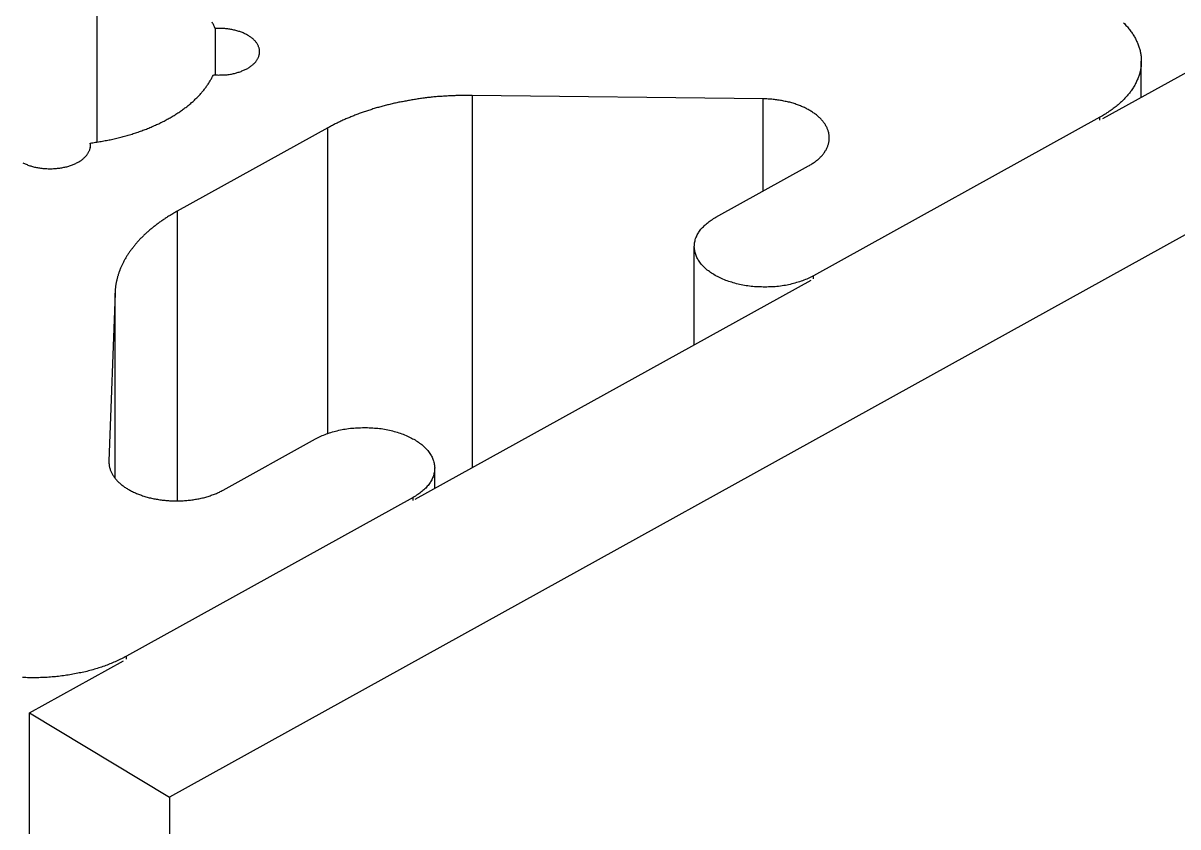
# Model space of a CAD drawing. Extents: x 2.5 to 24.6, y 0.9 to 36.2.
# Drawn here: x 16.164 to 16.878, y 20.446 to 20.943 of the extents above; entities that cross this region are included whole.
import ezdxf

# ---------------------------------------------------------------- set-up
doc = ezdxf.new("R2010")
doc.units = 0
doc.layers.get('0').update_dxf_attribs({"linetype": 'CONTINUOUS'})
doc.layers.add('RAILS', color=254, linetype='CONTINUOUS')

# ---------------------------------------------------------------- blocks, each defined once
blk = doc.blocks.new('A$C41153C96')
at = {"color": 0, "linetype": 'CONTINUOUS', "extrusion": (1e-16, 0.816497, 0.57735)}
for p, q in [((10.00859, 14.33842), (17.64435, 18.56687)), ((17.73088, 18.51479), (9.43143, 13.91881)), ((9.38654, 14.43802), (9.38654, 14.32381)), ((9.45961, 14.39404), (9.45961, 14.36532)), ((10.03226, 14.35153), (10.03226, 14.37382)), ((9.79854, 14.35051), (9.61849, 14.35268)), ((9.61849, 14.35268), (9.61849, 14.12239)), ((9.79854, 14.29355), (9.79854, 14.35051)), ((10.00672, 14.33924), (9.82954, 14.24112)), ((10.00672, 14.33735), (10.00672, 14.33924)), ((9.52935, 14.33261), (9.43618, 14.28102)), ((9.52935, 14.14365), (9.52935, 14.33261)), ((9.3824, 14.32321), (9.3824, 14.32029)), ((9.76932, 14.27737), (9.82654, 14.30906)), ((9.43618, 14.28102), (9.43618, 14.1019)), ((9.75593, 14.1985), (9.75593, 14.25925)), ((9.58335, 14.10293), (9.82814, 14.23849)), ((9.82954, 14.23924), (9.82954, 14.24112)), ((9.39774, 14.23044), (9.39398, 14.12648)), ((9.39774, 14.11599), (9.39774, 14.23044)), ((9.46455, 14.1086), (9.52178, 14.14029)), ((9.39398, 14.12648), (9.39398, 14.12548)), ((9.59539, 14.1096), (9.59539, 14.12217)), ((9.582, 14.10404), (9.40483, 14.00593)), ((9.582, 14.10216), (9.582, 14.10404)), ((9.3449, 13.97089), (9.4029, 14.00301)), ((9.40483, 14.00404), (9.40483, 14.00593)), ((9.3449, 13.97089), (9.43143, 13.91881)), ((9.3449, -0.72605), (9.3449, 13.97089)), ((9.43143, 13.91881), (9.43143, -0.77813))]:
    blk.add_line(p, q, dxfattribs=at)
at = {"color": 0, "linetype": 'CONTINUOUS'}
for points in [[(9.45961, 14.394, 0), (9.45941, 14.3945, 0), (9.45921, 14.395, 0), (9.459, 14.3955, 0), (9.45878, 14.396, 0), (9.45856, 14.3965, 0), (9.45833, 14.3969, 0), (9.45809, 14.3974, 0), (9.45785, 14.3979, 0)], [(10.0213, 14.3976, 0), (10.0218, 14.3971, 0), (10.0223, 14.3966, 0), (10.0228, 14.396, 0), (10.0233, 14.3955, 0), (10.0237, 14.395, 0), (10.0242, 14.3945, 0), (10.0246, 14.3939, 0), (10.025, 14.3934, 0), (10.0254, 14.3929, 0), (10.0258, 14.3923, 0), (10.0262, 14.3918, 0), (10.0266, 14.3912, 0), (10.027, 14.3907, 0), (10.0273, 14.3901, 0), (10.0276, 14.3896, 0), (10.028, 14.389, 0), (10.0283, 14.3885, 0), (10.0286, 14.3879, 0), (10.0289, 14.3873, 0), (10.0292, 14.3868, 0), (10.0294, 14.3862, 0), (10.0297, 14.3856, 0), (10.0299, 14.3851, 0), (10.0302, 14.3845, 0), (10.0304, 14.3839, 0), (10.0306, 14.3833, 0), (10.0308, 14.3828, 0), (10.031, 14.3822, 0), (10.0312, 14.3816, 0), (10.0313, 14.381, 0), (10.0315, 14.3804, 0), (10.0316, 14.3799, 0), (10.0317, 14.3793, 0), (10.0318, 14.3787, 0), (10.0319, 14.3781, 0), (10.032, 14.3775, 0), (10.0321, 14.3769, 0), (10.0321, 14.3763, 0), (10.0322, 14.3758, 0), (10.0322, 14.3752, 0), (10.0323, 14.3746, 0), (10.0323, 14.374, 0), (10.0323, 14.3734, 0), (10.0322, 14.3728, 0), (10.0322, 14.3722, 0), (10.0322, 14.3716, 0), (10.0321, 14.3711, 0), (10.0321, 14.3705, 0), (10.032, 14.3699, 0), (10.0319, 14.3693, 0), (10.0318, 14.3687, 0), (10.0317, 14.3681, 0), (10.0315, 14.3675, 0), (10.0314, 14.367, 0), (10.0313, 14.3664, 0), (10.0311, 14.3658, 0), (10.0309, 14.3652, 0), (10.0307, 14.3646, 0), (10.0305, 14.3641, 0), (10.0303, 14.3635, 0), (10.0301, 14.3629, 0), (10.0298, 14.3623, 0), (10.0296, 14.3618, 0), (10.0293, 14.3612, 0), (10.0291, 14.3606, 0), (10.0288, 14.3601, 0), (10.0285, 14.3595, 0), (10.0282, 14.359, 0), (10.0278, 14.3584, 0), (10.0275, 14.3578, 0), (10.0272, 14.3573, 0), (10.0268, 14.3567, 0), (10.0264, 14.3562, 0), (10.0261, 14.3556, 0), (10.0257, 14.3551, 0), (10.0253, 14.3546, 0), (10.0249, 14.354, 0), (10.0244, 14.3535, 0), (10.024, 14.353, 0), (10.0235, 14.3524, 0), (10.0231, 14.3519, 0), (10.0226, 14.3514, 0), (10.0221, 14.3509, 0), (10.0216, 14.3504, 0), (10.0211, 14.3498, 0), (10.0206, 14.3493, 0), (10.0201, 14.3488, 0), (10.0195, 14.3483, 0), (10.019, 14.3478, 0), (10.0184, 14.3473, 0), (10.0179, 14.3469, 0), (10.0173, 14.3464, 0), (10.0167, 14.3459, 0), (10.0161, 14.3454, 0), (10.0155, 14.3449, 0), (10.0149, 14.3445, 0), (10.0143, 14.344, 0), (10.0136, 14.3436, 0), (10.013, 14.3431, 0), (10.0123, 14.3427, 0), (10.0116, 14.3422, 0), (10.011, 14.3418, 0), (10.0103, 14.3413, 0), (10.0096, 14.3409, 0), (10.0089, 14.3405, 0), (10.0082, 14.3401, 0), (10.0074, 14.3396, 0), (10.0067, 14.3392, 0)], [(9.45858, 14.3654, 0), (9.45923, 14.3653, 0), (9.45989, 14.3653, 0), (9.46055, 14.3653, 0), (9.46121, 14.3653, 0), (9.46187, 14.3652, 0), (9.46253, 14.3653, 0), (9.46319, 14.3653, 0), (9.46385, 14.3653, 0), (9.46451, 14.3653, 0), (9.46517, 14.3654, 0), (9.46583, 14.3654, 0), (9.46648, 14.3655, 0), (9.46713, 14.3655, 0), (9.46777, 14.3656, 0), (9.46842, 14.3657, 0), (9.46905, 14.3658, 0), (9.46969, 14.3659, 0), (9.47031, 14.366, 0), (9.47094, 14.3662, 0), (9.47155, 14.3663, 0), (9.47216, 14.3665, 0), (9.47276, 14.3666, 0), (9.47336, 14.3668, 0), (9.47395, 14.367, 0), (9.47453, 14.3671, 0), (9.4751, 14.3673, 0), (9.47566, 14.3675, 0), (9.47621, 14.3678, 0), (9.47675, 14.368, 0), (9.47728, 14.3682, 0), (9.4778, 14.3684, 0), (9.47831, 14.3687, 0), (9.47881, 14.3689, 0), (9.4793, 14.3692, 0), (9.47977, 14.3694, 0), (9.48024, 14.3697, 0), (9.48069, 14.37, 0), (9.48112, 14.3703, 0), (9.48155, 14.3706, 0), (9.48196, 14.3709, 0), (9.48235, 14.3712, 0), (9.48273, 14.3715, 0), (9.4831, 14.3718, 0), (9.48346, 14.3721, 0), (9.48379, 14.3725, 0), (9.48412, 14.3728, 0), (9.48442, 14.3731, 0), (9.48472, 14.3735, 0), (9.48499, 14.3738, 0), (9.48525, 14.3742, 0), (9.4855, 14.3745, 0), (9.48572, 14.3749, 0), (9.48594, 14.3753, 0), (9.48613, 14.3756, 0), (9.48631, 14.376, 0), (9.48647, 14.3764, 0), (9.48661, 14.3767, 0), (9.48674, 14.3771, 0), (9.48685, 14.3775, 0), (9.48694, 14.3779, 0), (9.48702, 14.3782, 0), (9.48707, 14.3786, 0), (9.48711, 14.379, 0), (9.48714, 14.3794, 0), (9.48714, 14.3798, 0), (9.48713, 14.3801, 0), (9.4871, 14.3805, 0), (9.48705, 14.3809, 0), (9.48699, 14.3813, 0), (9.4869, 14.3817, 0), (9.4868, 14.382, 0), (9.48669, 14.3824, 0), (9.48655, 14.3828, 0), (9.4864, 14.3832, 0), (9.48623, 14.3835, 0), (9.48605, 14.3839, 0), (9.48585, 14.3843, 0), (9.48563, 14.3846, 0), (9.48539, 14.385, 0), (9.48514, 14.3853, 0), (9.48488, 14.3857, 0), (9.48459, 14.386, 0), (9.4843, 14.3864, 0), (9.48398, 14.3867, 0), (9.48365, 14.387, 0), (9.48331, 14.3874, 0), (9.48295, 14.3877, 0), (9.48257, 14.388, 0), (9.48219, 14.3883, 0), (9.48178, 14.3886, 0), (9.48137, 14.3889, 0), (9.48094, 14.3892, 0), (9.4805, 14.3895, 0), (9.48004, 14.3898, 0), (9.47957, 14.39, 0), (9.47909, 14.3903, 0), (9.4786, 14.3905, 0), (9.4781, 14.3908, 0), (9.47758, 14.391, 0), (9.47706, 14.3913, 0), (9.47652, 14.3915, 0), (9.47598, 14.3917, 0), (9.47542, 14.3919, 0), (9.47485, 14.3921, 0), (9.47428, 14.3923, 0), (9.4737, 14.3925, 0), (9.47311, 14.3927, 0), (9.47251, 14.3928, 0), (9.4719, 14.393, 0), (9.47129, 14.3931, 0), (9.47067, 14.3932, 0), (9.47005, 14.3934, 0), (9.46942, 14.3935, 0), (9.46878, 14.3936, 0), (9.46814, 14.3937, 0), (9.4675, 14.3938, 0), (9.46685, 14.3939, 0), (9.4662, 14.3939, 0), (9.46555, 14.394, 0), (9.46489, 14.394, 0), (9.46423, 14.3941, 0), (9.46357, 14.3941, 0), (9.46291, 14.3941, 0), (9.46225, 14.3941, 0), (9.46159, 14.3941, 0), (9.46093, 14.3941, 0), (9.46027, 14.3941, 0), (9.45961, 14.394, 0)], [(9.3824, 14.3232, 0), (9.38324, 14.3233, 0), (9.38408, 14.3234, 0), (9.38493, 14.3236, 0), (9.38576, 14.3237, 0), (9.3866, 14.3238, 0), (9.38744, 14.324, 0), (9.38827, 14.3241, 0), (9.3891, 14.3242, 0), (9.38993, 14.3244, 0), (9.39075, 14.3245, 0), (9.39158, 14.3247, 0), (9.3924, 14.3248, 0), (9.39322, 14.325, 0), (9.39404, 14.3252, 0), (9.39485, 14.3253, 0), (9.39566, 14.3255, 0), (9.39647, 14.3257, 0), (9.39728, 14.3259, 0), (9.39809, 14.3261, 0), (9.39889, 14.3262, 0), (9.39969, 14.3264, 0), (9.40048, 14.3266, 0), (9.40128, 14.3268, 0), (9.40207, 14.327, 0), (9.40285, 14.3272, 0), (9.40364, 14.3275, 0), (9.40442, 14.3277, 0), (9.4052, 14.3279, 0), (9.40597, 14.3281, 0), (9.40674, 14.3283, 0), (9.40751, 14.3286, 0), (9.40827, 14.3288, 0), (9.40903, 14.3291, 0), (9.40979, 14.3293, 0), (9.41055, 14.3295, 0), (9.4113, 14.3298, 0), (9.41204, 14.33, 0), (9.41279, 14.3303, 0), (9.41352, 14.3306, 0), (9.41426, 14.3308, 0), (9.41499, 14.3311, 0), (9.41572, 14.3314, 0), (9.41644, 14.3316, 0), (9.41716, 14.3319, 0), (9.41788, 14.3322, 0), (9.41859, 14.3325, 0), (9.41929, 14.3328, 0), (9.42, 14.3331, 0), (9.42069, 14.3334, 0), (9.42139, 14.3337, 0), (9.42208, 14.334, 0), (9.42276, 14.3343, 0), (9.42344, 14.3346, 0), (9.42412, 14.3349, 0), (9.42479, 14.3352, 0), (9.42546, 14.3355, 0), (9.42612, 14.3359, 0), (9.42677, 14.3362, 0), (9.42743, 14.3365, 0), (9.42807, 14.3368, 0), (9.42872, 14.3372, 0), (9.42936, 14.3375, 0), (9.42999, 14.3379, 0), (9.43062, 14.3382, 0), (9.43124, 14.3386, 0), (9.43186, 14.3389, 0), (9.43247, 14.3393, 0), (9.43308, 14.3396, 0), (9.43368, 14.34, 0), (9.43427, 14.3403, 0), (9.43487, 14.3407, 0), (9.43545, 14.3411, 0), (9.43603, 14.3414, 0), (9.43661, 14.3418, 0), (9.43718, 14.3422, 0), (9.43774, 14.3426, 0), (9.4383, 14.343, 0), (9.43885, 14.3433, 0), (9.4394, 14.3437, 0), (9.43994, 14.3441, 0), (9.44048, 14.3445, 0), (9.44101, 14.3449, 0), (9.44153, 14.3453, 0), (9.44205, 14.3457, 0), (9.44256, 14.3461, 0), (9.44307, 14.3465, 0), (9.44357, 14.3469, 0), (9.44406, 14.3473, 0), (9.44455, 14.3477, 0), (9.44503, 14.3482, 0), (9.44551, 14.3486, 0), (9.44598, 14.349, 0), (9.44644, 14.3494, 0), (9.4469, 14.3498, 0), (9.44735, 14.3503, 0), (9.4478, 14.3507, 0), (9.44824, 14.3511, 0), (9.44867, 14.3516, 0), (9.4491, 14.352, 0), (9.44952, 14.3524, 0), (9.44993, 14.3529, 0), (9.45034, 14.3533, 0), (9.45074, 14.3538, 0), (9.45113, 14.3542, 0), (9.45152, 14.3547, 0), (9.4519, 14.3551, 0), (9.45228, 14.3556, 0), (9.45264, 14.356, 0), (9.45301, 14.3565, 0), (9.45336, 14.3569, 0), (9.45371, 14.3574, 0), (9.45405, 14.3578, 0), (9.45438, 14.3583, 0), (9.45471, 14.3588, 0), (9.45503, 14.3592, 0), (9.45535, 14.3597, 0), (9.45565, 14.3602, 0), (9.45595, 14.3606, 0), (9.45625, 14.3611, 0), (9.45653, 14.3616, 0), (9.45681, 14.362, 0), (9.45709, 14.3625, 0), (9.45735, 14.363, 0), (9.45761, 14.3635, 0), (9.45786, 14.364, 0), (9.45811, 14.3644, 0), (9.45835, 14.3649, 0), (9.45858, 14.3654, 0)], [(9.61849, 14.3527, 0), (9.61772, 14.3527, 0), (9.61695, 14.3527, 0), (9.61618, 14.3527, 0), (9.61542, 14.3527, 0), (9.61465, 14.3527, 0), (9.61388, 14.3527, 0), (9.61312, 14.3527, 0), (9.61235, 14.3527, 0), (9.61158, 14.3527, 0), (9.61082, 14.3526, 0), (9.61005, 14.3526, 0), (9.60928, 14.3526, 0), (9.60852, 14.3526, 0), (9.60775, 14.3525, 0), (9.60699, 14.3525, 0), (9.60622, 14.3525, 0), (9.60546, 14.3524, 0), (9.60469, 14.3524, 0), (9.60393, 14.3524, 0), (9.60317, 14.3523, 0), (9.60241, 14.3523, 0), (9.60164, 14.3522, 0), (9.60088, 14.3522, 0), (9.60012, 14.3521, 0), (9.59936, 14.3521, 0), (9.5986, 14.352, 0), (9.59784, 14.3519, 0), (9.59708, 14.3519, 0), (9.59632, 14.3518, 0), (9.59557, 14.3517, 0), (9.59481, 14.3517, 0), (9.59405, 14.3516, 0), (9.5933, 14.3515, 0), (9.59255, 14.3514, 0), (9.59179, 14.3513, 0), (9.59104, 14.3513, 0), (9.59029, 14.3512, 0), (9.58954, 14.3511, 0), (9.58879, 14.351, 0), (9.58804, 14.3509, 0), (9.58729, 14.3508, 0), (9.58655, 14.3507, 0), (9.5858, 14.3506, 0), (9.58506, 14.3505, 0), (9.58432, 14.3504, 0), (9.58357, 14.3502, 0), (9.58283, 14.3501, 0), (9.5821, 14.35, 0), (9.58136, 14.3499, 0), (9.58062, 14.3498, 0), (9.57989, 14.3496, 0), (9.57915, 14.3495, 0), (9.57842, 14.3494, 0), (9.57769, 14.3492, 0), (9.57696, 14.3491, 0), (9.57623, 14.349, 0), (9.5755, 14.3488, 0), (9.57478, 14.3487, 0), (9.57406, 14.3485, 0), (9.57333, 14.3484, 0), (9.57261, 14.3482, 0), (9.57189, 14.3481, 0), (9.57118, 14.3479, 0), (9.57046, 14.3478, 0), (9.56975, 14.3476, 0), (9.56904, 14.3474, 0), (9.56833, 14.3473, 0), (9.56762, 14.3471, 0), (9.56691, 14.3469, 0), (9.56621, 14.3468, 0), (9.5655, 14.3466, 0), (9.5648, 14.3464, 0), (9.5641, 14.3462, 0), (9.56341, 14.346, 0), (9.56271, 14.3458, 0), (9.56202, 14.3457, 0), (9.56133, 14.3455, 0), (9.56064, 14.3453, 0), (9.55995, 14.3451, 0), (9.55927, 14.3449, 0), (9.55858, 14.3447, 0), (9.5579, 14.3445, 0), (9.55722, 14.3443, 0), (9.55655, 14.344, 0), (9.55587, 14.3438, 0), (9.5552, 14.3436, 0), (9.55453, 14.3434, 0), (9.55387, 14.3432, 0), (9.5532, 14.343, 0), (9.55254, 14.3427, 0), (9.55188, 14.3425, 0), (9.55122, 14.3423, 0), (9.55057, 14.3421, 0), (9.54991, 14.3418, 0), (9.54926, 14.3416, 0), (9.54862, 14.3414, 0), (9.54797, 14.3411, 0), (9.54733, 14.3409, 0), (9.54669, 14.3406, 0), (9.54605, 14.3404, 0), (9.54542, 14.3401, 0), (9.54478, 14.3399, 0), (9.54415, 14.3396, 0), (9.54353, 14.3394, 0), (9.5429, 14.3391, 0), (9.54228, 14.3389, 0), (9.54166, 14.3386, 0), (9.54105, 14.3383, 0), (9.54043, 14.3381, 0), (9.53982, 14.3378, 0), (9.53922, 14.3375, 0), (9.53861, 14.3373, 0), (9.53801, 14.337, 0), (9.53741, 14.3367, 0), (9.53682, 14.3364, 0), (9.53622, 14.3361, 0), (9.53563, 14.3359, 0), (9.53505, 14.3356, 0), (9.53446, 14.3353, 0), (9.53388, 14.335, 0), (9.53331, 14.3347, 0), (9.53273, 14.3344, 0), (9.53216, 14.3341, 0), (9.53159, 14.3338, 0), (9.53103, 14.3335, 0), (9.53047, 14.3332, 0), (9.52991, 14.3329, 0), (9.52935, 14.3326, 0)], [(9.82654, 14.3091, 0), (9.82709, 14.3094, 0), (9.82763, 14.3097, 0), (9.82816, 14.31, 0), (9.82868, 14.3103, 0), (9.82919, 14.3107, 0), (9.82968, 14.311, 0), (9.83017, 14.3113, 0), (9.83065, 14.3117, 0), (9.83111, 14.312, 0), (9.83156, 14.3124, 0), (9.83201, 14.3128, 0), (9.83244, 14.3131, 0), (9.83285, 14.3135, 0), (9.83326, 14.3139, 0), (9.83365, 14.3143, 0), (9.83404, 14.3146, 0), (9.83441, 14.315, 0), (9.83476, 14.3154, 0), (9.83511, 14.3158, 0), (9.83544, 14.3162, 0), (9.83576, 14.3166, 0), (9.83607, 14.317, 0), (9.83636, 14.3174, 0), (9.83664, 14.3179, 0), (9.83691, 14.3183, 0), (9.83716, 14.3187, 0), (9.8374, 14.3191, 0), (9.83763, 14.3195, 0), (9.83784, 14.32, 0), (9.83804, 14.3204, 0), (9.83823, 14.3208, 0), (9.8384, 14.3213, 0), (9.83856, 14.3217, 0), (9.8387, 14.3221, 0), (9.83883, 14.3226, 0), (9.83895, 14.323, 0), (9.83905, 14.3234, 0), (9.83914, 14.3239, 0), (9.83922, 14.3243, 0), (9.83928, 14.3248, 0), (9.83932, 14.3252, 0), (9.83936, 14.3256, 0), (9.83937, 14.3261, 0), (9.83938, 14.3265, 0), (9.83937, 14.327, 0), (9.83934, 14.3274, 0), (9.83931, 14.3279, 0), (9.83925, 14.3283, 0), (9.83919, 14.3287, 0), (9.83911, 14.3292, 0), (9.83901, 14.3296, 0), (9.8389, 14.3301, 0), (9.83878, 14.3305, 0), (9.83865, 14.3309, 0), (9.8385, 14.3314, 0), (9.83833, 14.3318, 0), (9.83815, 14.3322, 0), (9.83796, 14.3327, 0), (9.83776, 14.3331, 0), (9.83754, 14.3335, 0), (9.83731, 14.3339, 0), (9.83706, 14.3344, 0), (9.8368, 14.3348, 0), (9.83653, 14.3352, 0), (9.83624, 14.3356, 0), (9.83594, 14.336, 0), (9.83563, 14.3364, 0), (9.83531, 14.3368, 0), (9.83497, 14.3372, 0), (9.83462, 14.3376, 0), (9.83426, 14.338, 0), (9.83388, 14.3384, 0), (9.8335, 14.3388, 0), (9.8331, 14.3391, 0), (9.83269, 14.3395, 0), (9.83226, 14.3399, 0), (9.83183, 14.3403, 0), (9.83138, 14.3406, 0), (9.83093, 14.341, 0), (9.83046, 14.3413, 0), (9.82998, 14.3417, 0), (9.82948, 14.342, 0), (9.82898, 14.3423, 0), (9.82847, 14.3427, 0), (9.82795, 14.343, 0), (9.82741, 14.3433, 0), (9.82687, 14.3436, 0), (9.82632, 14.3439, 0), (9.82576, 14.3442, 0), (9.82518, 14.3445, 0), (9.8246, 14.3448, 0), (9.82401, 14.3451, 0), (9.82341, 14.3454, 0), (9.8228, 14.3457, 0), (9.82219, 14.3459, 0), (9.82156, 14.3462, 0), (9.82093, 14.3464, 0), (9.82029, 14.3467, 0), (9.81964, 14.3469, 0), (9.81898, 14.3471, 0), (9.81832, 14.3474, 0), (9.81765, 14.3476, 0), (9.81697, 14.3478, 0), (9.81628, 14.348, 0), (9.81559, 14.3482, 0), (9.8149, 14.3484, 0), (9.8142, 14.3485, 0), (9.81349, 14.3487, 0), (9.81278, 14.3489, 0), (9.81206, 14.349, 0), (9.81133, 14.3492, 0), (9.81061, 14.3493, 0), (9.80987, 14.3495, 0), (9.80914, 14.3496, 0), (9.8084, 14.3497, 0), (9.80765, 14.3498, 0), (9.80691, 14.3499, 0), (9.80616, 14.35, 0), (9.8054, 14.3501, 0), (9.80465, 14.3502, 0), (9.80389, 14.3503, 0), (9.80313, 14.3503, 0), (9.80237, 14.3504, 0), (9.8016, 14.3504, 0), (9.80084, 14.3505, 0), (9.80007, 14.3505, 0), (9.79931, 14.3505, 0), (9.79854, 14.3505, 0)], [(9.34076, 14.311, 0), (9.34126, 14.3108, 0), (9.34176, 14.3105, 0), (9.34228, 14.3103, 0), (9.34281, 14.3101, 0), (9.34335, 14.3099, 0), (9.3439, 14.3096, 0), (9.34446, 14.3094, 0), (9.34503, 14.3092, 0), (9.34561, 14.3091, 0), (9.34619, 14.3089, 0), (9.34679, 14.3087, 0), (9.34739, 14.3086, 0), (9.34799, 14.3084, 0), (9.34861, 14.3083, 0), (9.34923, 14.3081, 0), (9.34986, 14.308, 0), (9.35049, 14.3079, 0), (9.35113, 14.3078, 0), (9.35177, 14.3077, 0), (9.35241, 14.3076, 0), (9.35306, 14.3075, 0), (9.35371, 14.3075, 0), (9.35437, 14.3074, 0), (9.35503, 14.3074, 0), (9.35568, 14.3074, 0), (9.35635, 14.3073, 0), (9.35701, 14.3073, 0), (9.35767, 14.3073, 0), (9.35833, 14.3073, 0), (9.35899, 14.3073, 0), (9.35965, 14.3074, 0), (9.36031, 14.3074, 0), (9.36096, 14.3075, 0), (9.36162, 14.3075, 0), (9.36227, 14.3076, 0), (9.36292, 14.3077, 0), (9.36356, 14.3077, 0), (9.3642, 14.3078, 0), (9.36483, 14.3079, 0), (9.36546, 14.3081, 0), (9.36609, 14.3082, 0), (9.36671, 14.3083, 0), (9.36732, 14.3085, 0), (9.36792, 14.3086, 0), (9.36852, 14.3088, 0), (9.36911, 14.309, 0), (9.36969, 14.3091, 0), (9.37027, 14.3093, 0), (9.37083, 14.3095, 0), (9.37139, 14.3097, 0), (9.37193, 14.31, 0), (9.37247, 14.3102, 0), (9.37299, 14.3104, 0), (9.37351, 14.3106, 0), (9.37401, 14.3109, 0), (9.3745, 14.3112, 0), (9.37498, 14.3114, 0), (9.37545, 14.3117, 0), (9.3759, 14.312, 0), (9.37634, 14.3122, 0), (9.37677, 14.3125, 0), (9.37719, 14.3128, 0), (9.37759, 14.3131, 0), (9.37798, 14.3134, 0), (9.37835, 14.3138, 0), (9.37871, 14.3141, 0), (9.37905, 14.3144, 0), (9.37938, 14.3147, 0), (9.3797, 14.3151, 0), (9.37999, 14.3154, 0), (9.38028, 14.3158, 0), (9.38054, 14.3161, 0), (9.38079, 14.3165, 0), (9.38103, 14.3168, 0), (9.38124, 14.3172, 0), (9.38144, 14.3175, 0), (9.38163, 14.3179, 0), (9.3818, 14.3183, 0), (9.38195, 14.3187, 0), (9.38208, 14.319, 0), (9.3822, 14.3194, 0), (9.38229, 14.3198, 0), (9.38238, 14.3202, 0), (9.38244, 14.3205, 0), (9.38249, 14.3209, 0), (9.38252, 14.3213, 0), (9.38253, 14.3217, 0), (9.38252, 14.3221, 0), (9.3825, 14.3225, 0), (9.38246, 14.3228, 0), (9.3824, 14.3232, 0)], [(9.43618, 14.281, 0), (9.43563, 14.2807, 0), (9.43508, 14.2804, 0), (9.43454, 14.2801, 0), (9.43399, 14.2798, 0), (9.43346, 14.2795, 0), (9.43292, 14.2791, 0), (9.43239, 14.2788, 0), (9.43186, 14.2785, 0), (9.43134, 14.2782, 0), (9.43081, 14.2779, 0), (9.4303, 14.2775, 0), (9.42978, 14.2772, 0), (9.42927, 14.2769, 0), (9.42876, 14.2765, 0), (9.42826, 14.2762, 0), (9.42776, 14.2759, 0), (9.42726, 14.2755, 0), (9.42677, 14.2752, 0), (9.42628, 14.2749, 0), (9.42579, 14.2745, 0), (9.42531, 14.2742, 0), (9.42483, 14.2738, 0), (9.42435, 14.2735, 0), (9.42388, 14.2731, 0), (9.42341, 14.2728, 0), (9.42295, 14.2724, 0), (9.42249, 14.2721, 0), (9.42203, 14.2717, 0), (9.42158, 14.2714, 0), (9.42113, 14.271, 0), (9.42069, 14.2706, 0), (9.42025, 14.2703, 0), (9.41981, 14.2699, 0), (9.41937, 14.2695, 0), (9.41895, 14.2692, 0), (9.41852, 14.2688, 0), (9.4181, 14.2684, 0), (9.41768, 14.2681, 0), (9.41727, 14.2677, 0), (9.41686, 14.2673, 0), (9.41645, 14.2669, 0), (9.41605, 14.2666, 0), (9.41565, 14.2662, 0), (9.41526, 14.2658, 0), (9.41487, 14.2654, 0), (9.41448, 14.265, 0), (9.4141, 14.2647, 0), (9.41372, 14.2643, 0), (9.41335, 14.2639, 0), (9.41298, 14.2635, 0), (9.41261, 14.2631, 0), (9.41225, 14.2627, 0), (9.41189, 14.2623, 0), (9.41154, 14.2619, 0), (9.41119, 14.2615, 0), (9.41085, 14.2611, 0), (9.41051, 14.2607, 0), (9.41017, 14.2603, 0), (9.40984, 14.2599, 0), (9.40951, 14.2595, 0), (9.40919, 14.2591, 0), (9.40887, 14.2587, 0), (9.40856, 14.2583, 0), (9.40825, 14.2579, 0), (9.40794, 14.2575, 0), (9.40764, 14.2571, 0), (9.40734, 14.2567, 0), (9.40705, 14.2563, 0), (9.40676, 14.2559, 0), (9.40648, 14.2555, 0), (9.4062, 14.2551, 0), (9.40592, 14.2547, 0), (9.40565, 14.2542, 0), (9.40538, 14.2538, 0), (9.40512, 14.2534, 0), (9.40486, 14.253, 0), (9.40461, 14.2526, 0), (9.40436, 14.2522, 0), (9.40411, 14.2517, 0), (9.40387, 14.2513, 0), (9.40364, 14.2509, 0), (9.40341, 14.2505, 0), (9.40318, 14.2501, 0), (9.40296, 14.2496, 0), (9.40274, 14.2492, 0), (9.40253, 14.2488, 0), (9.40232, 14.2484, 0), (9.40211, 14.2479, 0), (9.40192, 14.2475, 0), (9.40172, 14.2471, 0), (9.40153, 14.2466, 0), (9.40134, 14.2462, 0), (9.40116, 14.2458, 0), (9.40099, 14.2453, 0), (9.40081, 14.2449, 0), (9.40065, 14.2445, 0), (9.40048, 14.2441, 0), (9.40032, 14.2436, 0), (9.40017, 14.2432, 0), (9.40002, 14.2428, 0), (9.39988, 14.2423, 0), (9.39974, 14.2419, 0), (9.3996, 14.2414, 0), (9.39947, 14.241, 0), (9.39935, 14.2406, 0), (9.39922, 14.2401, 0), (9.39911, 14.2397, 0), (9.399, 14.2393, 0), (9.39889, 14.2388, 0), (9.39879, 14.2384, 0), (9.39869, 14.2379, 0), (9.39859, 14.2375, 0), (9.3985, 14.2371, 0), (9.39842, 14.2366, 0), (9.39834, 14.2362, 0), (9.39827, 14.2357, 0), (9.3982, 14.2353, 0), (9.39813, 14.2349, 0), (9.39807, 14.2344, 0), (9.39801, 14.234, 0), (9.39796, 14.2335, 0), (9.39792, 14.2331, 0), (9.39788, 14.2327, 0), (9.39784, 14.2322, 0), (9.39781, 14.2318, 0), (9.39778, 14.2313, 0), (9.39775, 14.2309, 0), (9.39774, 14.2304, 0)], [(9.82954, 14.2411, 0), (9.82876, 14.2407, 0), (9.82796, 14.2403, 0), (9.82715, 14.2399, 0), (9.82632, 14.2395, 0), (9.82547, 14.2391, 0), (9.82461, 14.2388, 0), (9.82373, 14.2384, 0), (9.82284, 14.2381, 0), (9.82193, 14.2378, 0), (9.82101, 14.2374, 0), (9.82008, 14.2371, 0), (9.81913, 14.2369, 0), (9.81817, 14.2366, 0), (9.8172, 14.2363, 0), (9.81622, 14.2361, 0), (9.81524, 14.2358, 0), (9.81424, 14.2356, 0), (9.81323, 14.2354, 0), (9.81221, 14.2352, 0), (9.81119, 14.2351, 0), (9.81016, 14.2349, 0), (9.80912, 14.2348, 0), (9.80807, 14.2346, 0), (9.80703, 14.2345, 0), (9.80597, 14.2344, 0), (9.80491, 14.2343, 0), (9.80385, 14.2343, 0), (9.80279, 14.2342, 0), (9.80172, 14.2342, 0), (9.80066, 14.2341, 0), (9.79959, 14.2341, 0), (9.79852, 14.2341, 0), (9.79746, 14.2342, 0), (9.79639, 14.2342, 0), (9.79533, 14.2342, 0), (9.79426, 14.2343, 0), (9.79321, 14.2344, 0), (9.79215, 14.2345, 0), (9.7911, 14.2346, 0), (9.79006, 14.2347, 0), (9.78902, 14.2349, 0), (9.78798, 14.235, 0), (9.78696, 14.2352, 0), (9.78594, 14.2354, 0), (9.78493, 14.2356, 0), (9.78392, 14.2358, 0), (9.78293, 14.236, 0), (9.78195, 14.2362, 0), (9.78098, 14.2365, 0), (9.78002, 14.2368, 0), (9.77907, 14.2371, 0), (9.77813, 14.2373, 0), (9.7772, 14.2377, 0), (9.77629, 14.238, 0), (9.7754, 14.2383, 0), (9.77451, 14.2387, 0), (9.77365, 14.239, 0), (9.77279, 14.2394, 0), (9.77196, 14.2398, 0), (9.77114, 14.2402, 0), (9.77034, 14.2406, 0), (9.76955, 14.241, 0), (9.76878, 14.2414, 0), (9.76804, 14.2419, 0), (9.76731, 14.2423, 0), (9.7666, 14.2428, 0), (9.76591, 14.2432, 0), (9.76524, 14.2437, 0), (9.76459, 14.2442, 0), (9.76396, 14.2447, 0), (9.76335, 14.2452, 0), (9.76276, 14.2457, 0), (9.7622, 14.2463, 0), (9.76166, 14.2468, 0), (9.76114, 14.2473, 0), (9.76065, 14.2479, 0), (9.76018, 14.2484, 0), (9.75973, 14.249, 0), (9.7593, 14.2495, 0), (9.7589, 14.2501, 0), (9.75853, 14.2507, 0), (9.75818, 14.2513, 0), (9.75785, 14.2519, 0), (9.75755, 14.2525, 0), (9.75727, 14.2531, 0), (9.75702, 14.2537, 0), (9.7568, 14.2543, 0), (9.7566, 14.2549, 0), (9.75642, 14.2555, 0), (9.75628, 14.2561, 0), (9.75616, 14.2567, 0), (9.75606, 14.2573, 0), (9.75599, 14.2579, 0), (9.75595, 14.2585, 0), (9.75593, 14.2592, 0), (9.75594, 14.2598, 0), (9.75597, 14.2604, 0), (9.75604, 14.261, 0), (9.75612, 14.2616, 0), (9.75624, 14.2622, 0), (9.75638, 14.2628, 0), (9.75654, 14.2634, 0), (9.75673, 14.2641, 0), (9.75695, 14.2647, 0), (9.75719, 14.2653, 0), (9.75746, 14.2659, 0), (9.75776, 14.2664, 0), (9.75807, 14.267, 0), (9.75842, 14.2676, 0), (9.75879, 14.2682, 0), (9.75918, 14.2688, 0), (9.7596, 14.2693, 0), (9.76004, 14.2699, 0), (9.7605, 14.2705, 0), (9.76099, 14.271, 0), (9.7615, 14.2715, 0), (9.76204, 14.2721, 0), (9.76259, 14.2726, 0), (9.76317, 14.2731, 0), (9.76377, 14.2736, 0), (9.76439, 14.2741, 0), (9.76504, 14.2746, 0), (9.7657, 14.2751, 0), (9.76639, 14.2756, 0), (9.76709, 14.276, 0), (9.76781, 14.2765, 0), (9.76856, 14.2769, 0), (9.76932, 14.2774, 0)], [(9.52178, 14.1403, 0), (9.52256, 14.1407, 0), (9.52335, 14.1411, 0), (9.52417, 14.1415, 0), (9.525, 14.1419, 0), (9.52585, 14.1423, 0), (9.52671, 14.1426, 0), (9.52759, 14.143, 0), (9.52848, 14.1433, 0), (9.52939, 14.1437, 0), (9.53031, 14.144, 0), (9.53124, 14.1443, 0), (9.53219, 14.1446, 0), (9.53315, 14.1448, 0), (9.53411, 14.1451, 0), (9.53509, 14.1453, 0), (9.53608, 14.1456, 0), (9.53708, 14.1458, 0), (9.53809, 14.146, 0), (9.53911, 14.1462, 0), (9.54013, 14.1463, 0), (9.54116, 14.1465, 0), (9.5422, 14.1467, 0), (9.54325, 14.1468, 0), (9.54429, 14.1469, 0), (9.54535, 14.147, 0), (9.54641, 14.1471, 0), (9.54747, 14.1472, 0), (9.54853, 14.1472, 0), (9.54959, 14.1472, 0), (9.55066, 14.1473, 0), (9.55173, 14.1473, 0), (9.5528, 14.1473, 0), (9.55386, 14.1473, 0), (9.55493, 14.1472, 0), (9.55599, 14.1472, 0), (9.55705, 14.1471, 0), (9.55811, 14.147, 0), (9.55917, 14.1469, 0), (9.56022, 14.1468, 0), (9.56126, 14.1467, 0), (9.5623, 14.1466, 0), (9.56334, 14.1464, 0), (9.56436, 14.1462, 0), (9.56538, 14.146, 0), (9.56639, 14.1458, 0), (9.56739, 14.1456, 0), (9.56839, 14.1454, 0), (9.56937, 14.1452, 0), (9.57034, 14.1449, 0), (9.5713, 14.1446, 0), (9.57225, 14.1444, 0), (9.57319, 14.1441, 0), (9.57411, 14.1438, 0), (9.57503, 14.1434, 0), (9.57592, 14.1431, 0), (9.57681, 14.1428, 0), (9.57767, 14.1424, 0), (9.57853, 14.142, 0), (9.57936, 14.1416, 0), (9.58018, 14.1412, 0), (9.58098, 14.1408, 0), (9.58177, 14.1404, 0), (9.58253, 14.14, 0), (9.58328, 14.1396, 0), (9.58401, 14.1391, 0), (9.58472, 14.1386, 0), (9.58541, 14.1382, 0), (9.58608, 14.1377, 0), (9.58673, 14.1372, 0), (9.58736, 14.1367, 0), (9.58797, 14.1362, 0), (9.58855, 14.1357, 0), (9.58912, 14.1352, 0), (9.58966, 14.1346, 0), (9.59018, 14.1341, 0), (9.59067, 14.1335, 0), (9.59114, 14.133, 0), (9.59159, 14.1324, 0), (9.59202, 14.1319, 0), (9.59242, 14.1313, 0), (9.59279, 14.1307, 0), (9.59314, 14.1301, 0), (9.59347, 14.1295, 0), (9.59377, 14.129, 0), (9.59405, 14.1284, 0), (9.5943, 14.1278, 0), (9.59452, 14.1272, 0), (9.59472, 14.1266, 0), (9.59489, 14.1259, 0), (9.59504, 14.1253, 0), (9.59516, 14.1247, 0), (9.59526, 14.1241, 0), (9.59533, 14.1235, 0), (9.59537, 14.1229, 0), (9.59539, 14.1223, 0), (9.59538, 14.1216, 0), (9.59534, 14.121, 0), (9.59528, 14.1204, 0), (9.5952, 14.1198, 0), (9.59508, 14.1192, 0), (9.59494, 14.1186, 0), (9.59478, 14.118, 0), (9.59458, 14.1174, 0), (9.59437, 14.1168, 0), (9.59412, 14.1162, 0), (9.59386, 14.1156, 0), (9.59356, 14.115, 0), (9.59324, 14.1144, 0), (9.5929, 14.1138, 0), (9.59253, 14.1132, 0), (9.59214, 14.1126, 0), (9.59172, 14.1121, 0), (9.59128, 14.1115, 0), (9.59082, 14.111, 0), (9.59033, 14.1104, 0), (9.58982, 14.1099, 0), (9.58928, 14.1093, 0), (9.58873, 14.1088, 0), (9.58815, 14.1083, 0), (9.58755, 14.1078, 0), (9.58692, 14.1073, 0), (9.58628, 14.1068, 0), (9.58562, 14.1063, 0), (9.58493, 14.1058, 0), (9.58423, 14.1054, 0), (9.58351, 14.1049, 0), (9.58276, 14.1045, 0), (9.582, 14.104, 0)], [(9.39398, 14.1265, 0), (9.39397, 14.126, 0), (9.39398, 14.1256, 0), (9.394, 14.1252, 0), (9.39403, 14.1247, 0), (9.39408, 14.1243, 0), (9.39414, 14.1238, 0), (9.39422, 14.1234, 0), (9.39431, 14.1229, 0), (9.39441, 14.1225, 0), (9.39453, 14.1221, 0), (9.39466, 14.1216, 0), (9.39481, 14.1212, 0), (9.39497, 14.1208, 0), (9.39514, 14.1203, 0), (9.39533, 14.1199, 0), (9.39553, 14.1195, 0), (9.39574, 14.119, 0), (9.39597, 14.1186, 0), (9.39621, 14.1182, 0), (9.39646, 14.1178, 0), (9.39673, 14.1174, 0), (9.39701, 14.117, 0), (9.39731, 14.1165, 0), (9.39761, 14.1161, 0), (9.39793, 14.1157, 0), (9.39827, 14.1153, 0), (9.39861, 14.1149, 0), (9.39897, 14.1146, 0), (9.39934, 14.1142, 0), (9.39973, 14.1138, 0), (9.40012, 14.1134, 0), (9.40053, 14.113, 0), (9.40095, 14.1127, 0), (9.40138, 14.1123, 0), (9.40182, 14.1119, 0), (9.40227, 14.1116, 0), (9.40274, 14.1112, 0), (9.40322, 14.1109, 0), (9.4037, 14.1105, 0), (9.4042, 14.1102, 0), (9.40471, 14.1099, 0), (9.40523, 14.1095, 0), (9.40576, 14.1092, 0), (9.4063, 14.1089, 0), (9.40685, 14.1086, 0), (9.40741, 14.1083, 0), (9.40798, 14.108, 0), (9.40856, 14.1077, 0), (9.40914, 14.1074, 0), (9.40974, 14.1071, 0), (9.41035, 14.1069, 0), (9.41096, 14.1066, 0), (9.41158, 14.1063, 0), (9.41221, 14.1061, 0), (9.41285, 14.1058, 0), (9.4135, 14.1056, 0), (9.41415, 14.1054, 0), (9.41481, 14.1051, 0), (9.41548, 14.1049, 0), (9.41616, 14.1047, 0), (9.41684, 14.1045, 0), (9.41753, 14.1043, 0), (9.41822, 14.1041, 0), (9.41892, 14.1039, 0), (9.41963, 14.1038, 0), (9.42034, 14.1036, 0), (9.42106, 14.1034, 0), (9.42178, 14.1033, 0), (9.4225, 14.1031, 0), (9.42323, 14.103, 0), (9.42397, 14.1029, 0), (9.42471, 14.1027, 0), (9.42545, 14.1026, 0), (9.4262, 14.1025, 0), (9.42695, 14.1024, 0), (9.4277, 14.1023, 0), (9.42845, 14.1023, 0), (9.42921, 14.1022, 0), (9.42997, 14.1021, 0), (9.43073, 14.1021, 0), (9.43149, 14.102, 0), (9.43226, 14.102, 0), (9.43302, 14.102, 0), (9.43379, 14.1019, 0), (9.43456, 14.1019, 0), (9.43533, 14.1019, 0), (9.43609, 14.1019, 0), (9.43686, 14.1019, 0), (9.43763, 14.1019, 0), (9.43839, 14.102, 0), (9.43916, 14.102, 0), (9.43992, 14.102, 0), (9.44069, 14.1021, 0), (9.44145, 14.1021, 0), (9.44221, 14.1022, 0), (9.44297, 14.1023, 0), (9.44372, 14.1024, 0), (9.44447, 14.1024, 0), (9.44522, 14.1025, 0), (9.44597, 14.1026, 0), (9.44671, 14.1028, 0), (9.44745, 14.1029, 0), (9.44818, 14.103, 0), (9.44891, 14.1031, 0), (9.44964, 14.1033, 0), (9.45036, 14.1034, 0), (9.45108, 14.1036, 0), (9.45179, 14.1038, 0), (9.45249, 14.1039, 0), (9.45319, 14.1041, 0), (9.45389, 14.1043, 0), (9.45457, 14.1045, 0), (9.45525, 14.1047, 0), (9.45593, 14.1049, 0), (9.4566, 14.1051, 0), (9.45726, 14.1054, 0), (9.45791, 14.1056, 0), (9.45856, 14.1058, 0), (9.4592, 14.1061, 0), (9.45983, 14.1063, 0), (9.46045, 14.1066, 0), (9.46106, 14.1069, 0), (9.46167, 14.1071, 0), (9.46226, 14.1074, 0), (9.46285, 14.1077, 0), (9.46343, 14.108, 0), (9.464, 14.1083, 0), (9.46455, 14.1086, 0)], [(9.40483, 14.0059, 0), (9.40409, 14.0055, 0), (9.40334, 14.0051, 0), (9.40258, 14.0047, 0), (9.40182, 14.0043, 0), (9.40104, 14.004, 0), (9.40026, 14.0036, 0), (9.39947, 14.0032, 0), (9.39868, 14.0028, 0), (9.39787, 14.0025, 0), (9.39706, 14.0021, 0), (9.39624, 14.0018, 0), (9.39541, 14.0014, 0), (9.39458, 14.0011, 0), (9.39374, 14.0008, 0), (9.39289, 14.0004, 0), (9.39204, 14.0001, 0), (9.39117, 13.9998, 0), (9.39031, 13.9995, 0), (9.38943, 13.9992, 0), (9.38855, 13.9989, 0), (9.38766, 13.9986, 0), (9.38677, 13.9983, 0), (9.38587, 13.9981, 0), (9.38496, 13.9978, 0), (9.38405, 13.9975, 0), (9.38314, 13.9973, 0), (9.38221, 13.997, 0), (9.38129, 13.9968, 0), (9.38036, 13.9965, 0), (9.37942, 13.9963, 0), (9.37848, 13.9961, 0), (9.37753, 13.9959, 0), (9.37658, 13.9957, 0), (9.37562, 13.9955, 0), (9.37466, 13.9953, 0), (9.3737, 13.9951, 0), (9.37273, 13.9949, 0), (9.37176, 13.9947, 0), (9.37078, 13.9945, 0), (9.3698, 13.9944, 0), (9.36882, 13.9942, 0), (9.36784, 13.9941, 0), (9.36685, 13.9939, 0), (9.36586, 13.9938, 0), (9.36486, 13.9937, 0), (9.36387, 13.9935, 0), (9.36287, 13.9934, 0), (9.36186, 13.9933, 0), (9.36086, 13.9932, 0), (9.35985, 13.9931, 0), (9.35885, 13.9931, 0), (9.35784, 13.993, 0), (9.35683, 13.9929, 0), (9.35581, 13.9928, 0), (9.3548, 13.9928, 0), (9.35378, 13.9927, 0), (9.35277, 13.9927, 0), (9.35175, 13.9927, 0), (9.35073, 13.9926, 0), (9.34972, 13.9926, 0), (9.3487, 13.9926, 0), (9.34768, 13.9926, 0), (9.34666, 13.9926, 0), (9.34564, 13.9926, 0), (9.34462, 13.9926, 0), (9.34361, 13.9926, 0), (9.34259, 13.9927, 0), (9.34157, 13.9927, 0), (9.34056, 13.9928, 0)]]:
    blk.add_polyline3d(points, dxfattribs=at)

msp = doc.modelspace()

# ---------------------------------------------------------------- block references
at = {"layer": 'RAILS'}
msp.add_blockref('A$C41153C96', (6.82315, 6.54603), dxfattribs=at)

doc.saveas('drawing.dxf')
